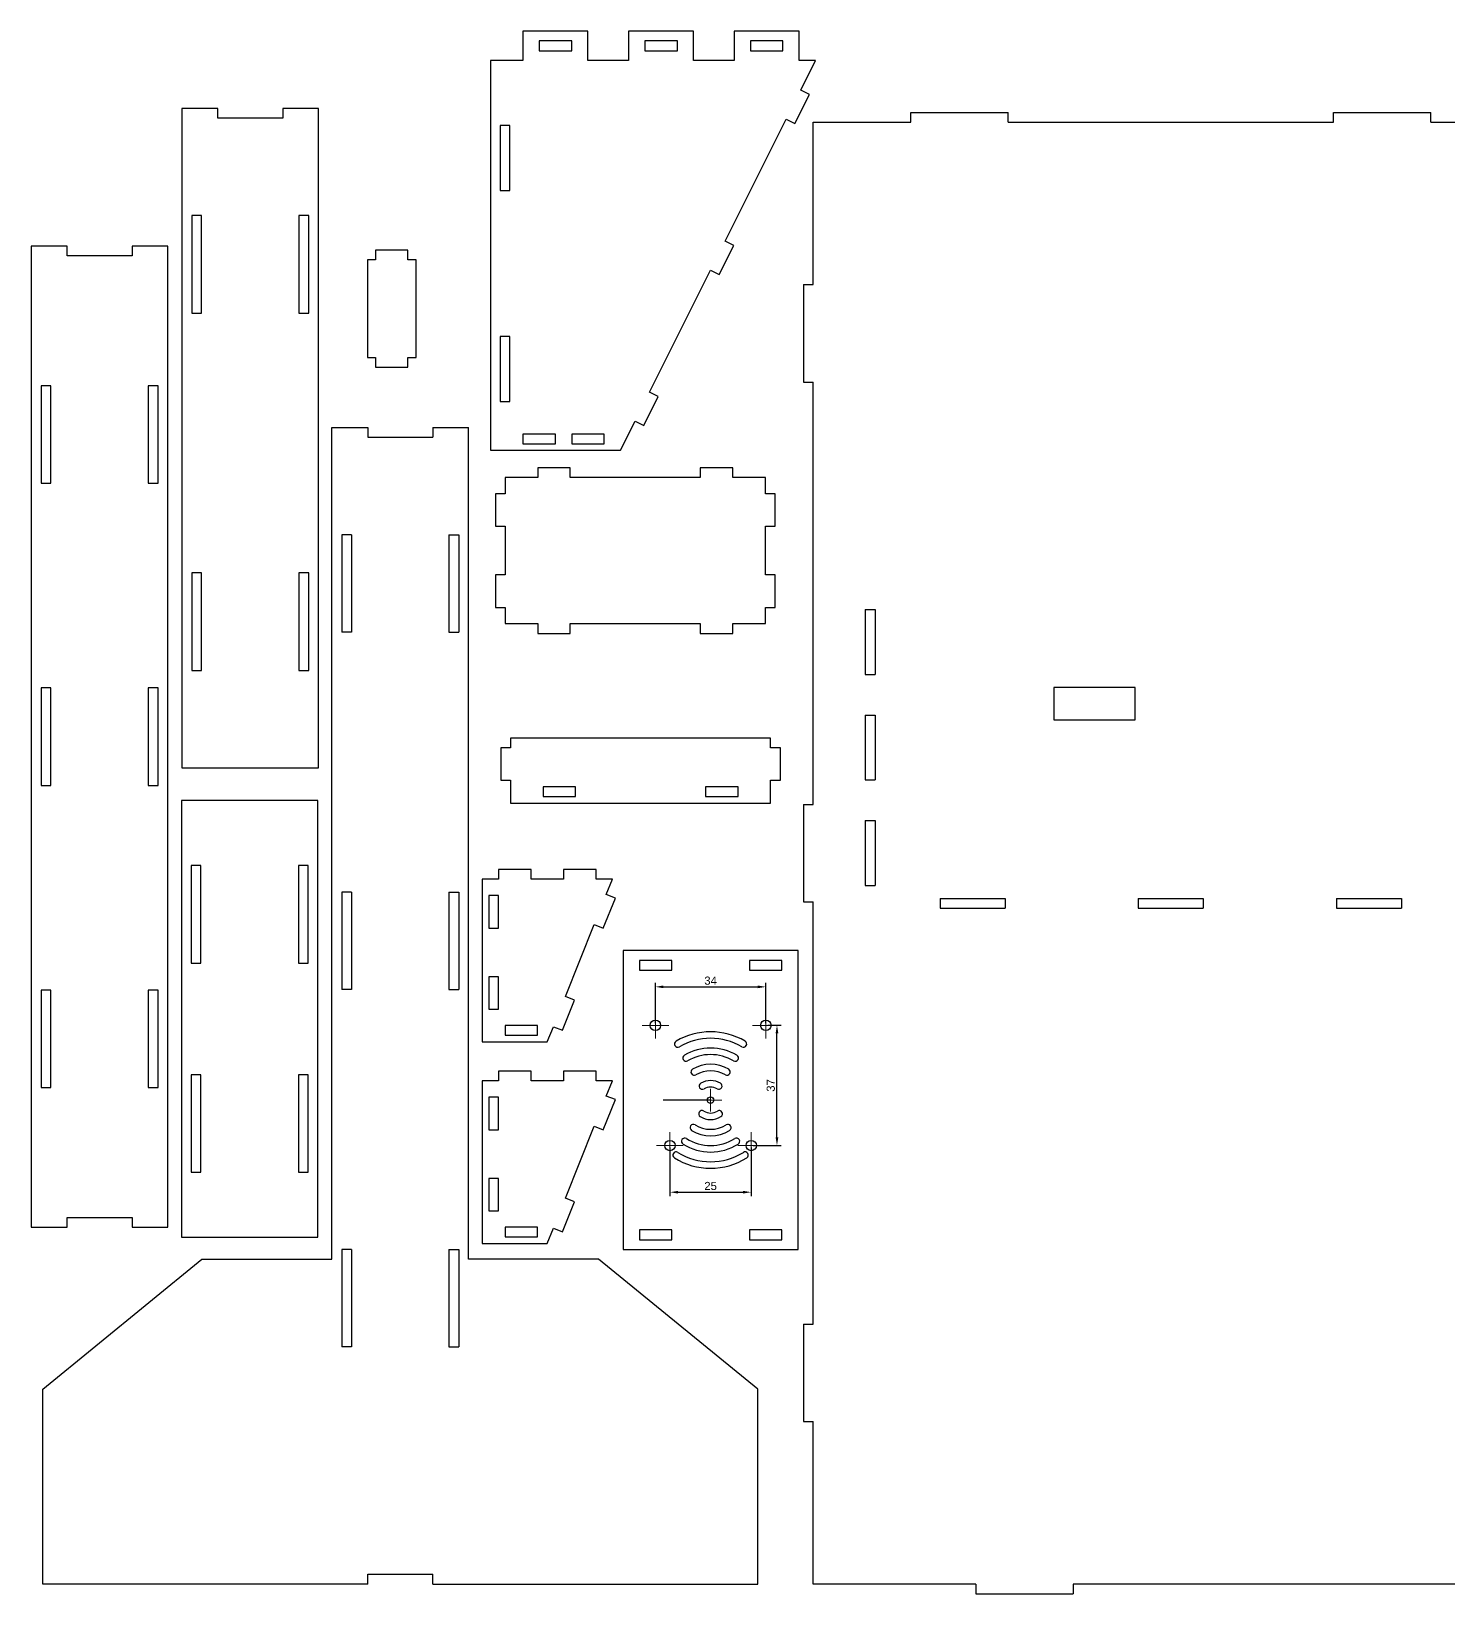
# Model space of a CAD drawing. Header units: millimetres. Extents: x 4721 to 6828, y 89 to 634.
# Drawn here: x 5342.4 to 5778.5, y 88.7 to 569.7 of the extents above; entities that cross this region are included whole.
import ezdxf

# ---------------------------------------------------------------- set-up
doc = ezdxf.new("R2010")
doc.units = ezdxf.units.MM
doc.styles.get("Standard").update_dxf_attribs({"font": 'arial.ttf'})
doc.dimstyles.new('ISO-25', dxfattribs={"dimtxt": 2.5, "dimasz": 2.5, "dimexe": 1.25, "dimexo": 0.625, "dimtad": 1, "dimtxsty": 'Standard', "dimcen": 2.5, "dimadec": 0, "dimazin": 0, "dimtfac": 1, "dimtmove": 0, "dimatfit": 3, "dimfxl": 1, "dimarcsym": 0})

# ---------------------------------------------------------------- blocks, each defined once
blk = doc.blocks.new('SW_CENTERMARKSYMBOL_9')
at = {"color": 0, "linetype": 'Continuous', "lineweight": 0}
for p, q in [((-0.5, 0), (-0.7, 0)), ((0, 0), (-0.5, 0)), ((0, 0.5), (0, 0.7)), ((0, 0), (0, 0.5)), ((0, 0), (0.5, 0)), ((0, 0), (0, -0.5)), ((0.5, 0), (0.7, 0)), ((0, -0.5), (0, -0.7))]:
    blk.add_line(p, q, dxfattribs=at)
blk = doc.blocks.new('SW_CENTERMARKSYMBOL_10')
at = {"color": 0, "linetype": 'Continuous', "lineweight": 0}
for p, q in [((-0.5, 0), (-0.82, 0)), ((0, 0), (-0.5, 0)), ((0, 0.5), (0, 0.82)), ((0, 0), (0, 0.5)), ((0, 0), (0.5, 0)), ((0, 0), (0, -0.5)), ((0.5, 0), (0.82, 0)), ((0, -0.5), (0, -0.82))]:
    blk.add_line(p, q, dxfattribs=at)
blk = doc.blocks.new('SW_CENTERMARKSYMBOL_12')
at = {"color": 0, "linetype": 'Continuous', "lineweight": 0}
for p, q in [((-0.5, 0), (-0.82, 0)), ((0, 0), (-0.5, 0)), ((0, 0.5), (0, 0.82)), ((0, 0), (0, 0.5)), ((0, 0), (0.5, 0)), ((0, 0), (0, -0.5)), ((0.5, 0), (0.82, 0)), ((0, -0.5), (0, -0.82))]:
    blk.add_line(p, q, dxfattribs=at)
blk = doc.blocks.new('*D48')
at = {"color": 0, "lineweight": -2, "transparency": 16777216}
for p, q in [((5534.39, 264.28), (5534.39, 276.75)), ((5536.89, 275.5), (5565.89, 275.5)), ((5568.39, 264.28), (5568.39, 276.75))]:
    blk.add_line(p, q, dxfattribs=at)
at = {"color": 0, "transparency": 16777216}
for points in [[(5536.89, 275.92), (5536.89, 275.09), (5534.39, 275.5)], [(5565.89, 275.92), (5565.89, 275.09), (5568.39, 275.5)]]:
    blk.add_solid(points, dxfattribs=at)
at = {"layer": 'Defpoints', "color": 0, "transparency": 16777216}
for p in [(5568.39, 275.5), (5534.39, 263.66), (5568.39, 263.66)]:
    blk.add_point(p, dxfattribs=at)
at = {"color": 0, "transparency": 16777216, "insert": (5551.39, 277.4), "char_height": 2.5, "attachment_point": 5}
blk.add_mtext('34', dxfattribs=at)
blk = doc.blocks.new('*D49')
at = {"color": 0, "lineweight": -2, "transparency": 16777216}
for p, q in [((5569.02, 263.66), (5573.06, 263.66)), ((5571.81, 229.16), (5571.81, 261.16)), ((5564.52, 226.66), (5573.06, 226.66))]:
    blk.add_line(p, q, dxfattribs=at)
at = {"color": 0, "transparency": 16777216}
for points in [[(5571.39, 261.16), (5572.23, 261.16), (5571.81, 263.66)], [(5571.39, 229.16), (5572.23, 229.16), (5571.81, 226.66)]]:
    blk.add_solid(points, dxfattribs=at)
at = {"layer": 'Defpoints', "color": 0, "transparency": 16777216}
for p in [(5568.39, 263.66), (5571.81, 263.66), (5563.89, 226.66)]:
    blk.add_point(p, dxfattribs=at)
at = {"color": 0, "transparency": 16777216, "insert": (5569.91, 245.16), "char_height": 2.5, "attachment_point": 5, "rotation": 90}
blk.add_mtext('37', dxfattribs=at)
blk = doc.blocks.new('*D50')
at = {"color": 0, "lineweight": -2, "transparency": 16777216}
for p, q in [((5538.89, 226.03), (5538.89, 211.04)), ((5563.89, 226.03), (5563.89, 211.04)), ((5541.39, 212.29), (5561.39, 212.29))]:
    blk.add_line(p, q, dxfattribs=at)
at = {"color": 0, "transparency": 16777216}
for points in [[(5541.39, 212.7), (5541.39, 211.87), (5538.89, 212.29)], [(5561.39, 212.7), (5561.39, 211.87), (5563.89, 212.29)]]:
    blk.add_solid(points, dxfattribs=at)
at = {"layer": 'Defpoints', "color": 0, "transparency": 16777216}
for p in [(5538.89, 226.66), (5563.89, 226.66), (5563.89, 212.29)]:
    blk.add_point(p, dxfattribs=at)
at = {"color": 0, "transparency": 16777216, "insert": (5551.39, 214.19), "char_height": 2.5, "attachment_point": 5}
blk.add_mtext('25', dxfattribs=at)

msp = doc.modelspace()

# ---------------------------------------------------------------- linework, layer by layer
at = {"color": 7, "linetype": 'Continuous', "lineweight": 25}
for p, q in [((5493.663, 569.659), (5493.663, 560.659)), ((5513.663, 569.659), (5493.663, 569.659)), ((5513.663, 560.659), (5513.663, 569.659)), ((5526.163, 569.659), (5526.163, 560.659)), ((5546.163, 569.659), (5526.163, 569.659)), ((5546.163, 560.659), (5546.163, 569.659)), ((5558.663, 569.659), (5558.663, 560.659)), ((5578.663, 569.659), (5558.663, 569.659)), ((5578.663, 560.659), (5578.663, 569.659)), ((5498.663, 566.659), (5498.663, 563.659)), ((5508.663, 566.659), (5498.663, 566.659)), ((5498.663, 563.659), (5508.663, 563.659)), ((5508.663, 563.659), (5508.663, 566.659)), ((5531.163, 566.659), (5531.163, 563.659)), ((5541.163, 566.659), (5531.163, 566.659)), ((5531.163, 563.659), (5541.163, 563.659)), ((5541.163, 563.659), (5541.163, 566.659)), ((5563.663, 566.659), (5563.663, 563.659)), ((5573.663, 566.659), (5563.663, 566.659)), ((5563.663, 563.659), (5573.663, 563.659)), ((5573.663, 563.659), (5573.663, 566.659)), ((5493.663, 560.659), (5483.663, 560.659)), ((5483.663, 560.659), (5483.663, 440.659)), ((5526.163, 560.659), (5513.663, 560.659)), ((5558.663, 560.659), (5546.163, 560.659)), ((5583.663, 560.659), (5578.663, 560.659)), ((5579.118, 551.568), (5583.663, 560.659)), ((5577.329, 541.282), (5581.801, 550.226)), ((5581.801, 550.226), (5579.118, 551.568)), ((5388.744, 545.926), (5388.744, 342.926)), ((5399.744, 545.926), (5388.744, 545.926)), ((5399.744, 542.926), (5399.744, 545.926)), ((5419.744, 545.926), (5419.744, 542.926)), ((5430.744, 545.926), (5419.744, 545.926)), ((5430.744, 342.926), (5430.744, 545.926)), ((5612.974, 541.684), (5612.974, 544.684)), ((5612.974, 544.684), (5642.974, 544.684)), ((5642.974, 541.684), (5642.974, 544.684)), ((5742.974, 541.684), (5742.974, 544.684)), ((5742.974, 544.684), (5772.974, 544.684)), ((5772.974, 541.684), (5772.974, 544.684)), ((5419.744, 542.926), (5399.744, 542.926)), ((5486.663, 540.659), (5486.663, 520.659)), ((5489.663, 540.659), (5486.663, 540.659)), ((5489.663, 520.659), (5489.663, 540.659)), ((5555.863, 505.057), (5574.646, 542.623)), ((5574.646, 542.623), (5577.329, 541.282)), ((5582.974, 491.684), (5582.974, 541.684)), ((5582.974, 541.684), (5612.974, 541.684)), ((5642.974, 541.684), (5742.974, 541.684)), ((5772.974, 541.684), (5802.974, 541.684)), ((5486.663, 520.659), (5489.663, 520.659)), ((5391.744, 512.926), (5391.744, 482.926)), ((5394.744, 512.926), (5391.744, 512.926)), ((5394.744, 482.926), (5394.744, 512.926)), ((5427.744, 512.926), (5424.744, 512.926)), ((5424.744, 512.926), (5424.744, 482.926)), ((5427.744, 482.926), (5427.744, 512.926)), ((5558.546, 503.716), (5555.863, 505.057)), ((5342.396, 503.508), (5342.396, 201.508)), ((5353.396, 503.508), (5342.396, 503.508)), ((5353.396, 500.508), (5353.396, 503.508)), ((5373.396, 500.508), (5353.396, 500.508)), ((5373.396, 503.508), (5373.396, 500.508)), ((5384.396, 503.508), (5373.396, 503.508)), ((5384.396, 201.508), (5384.396, 503.508)), ((5448.287, 502.253), (5448.287, 499.253)), ((5458.287, 502.253), (5448.287, 502.253)), ((5458.287, 499.253), (5458.287, 502.253)), ((5554.074, 494.771), (5558.546, 503.716)), ((5445.787, 499.253), (5445.787, 469.253)), ((5448.287, 499.253), (5445.787, 499.253)), ((5460.787, 499.253), (5458.287, 499.253)), ((5460.787, 469.253), (5460.787, 499.253)), ((5532.608, 458.547), (5551.391, 496.113)), ((5551.391, 496.113), (5554.074, 494.771)), ((5579.974, 491.684), (5579.974, 461.684)), ((5579.974, 491.684), (5582.974, 491.684)), ((5391.744, 482.926), (5394.744, 482.926)), ((5424.744, 482.926), (5427.744, 482.926)), ((5486.663, 475.659), (5486.663, 455.659)), ((5489.663, 475.659), (5486.663, 475.659)), ((5489.663, 455.659), (5489.663, 475.659)), ((5445.787, 469.253), (5448.287, 469.253)), ((5448.287, 469.253), (5448.287, 466.253)), ((5458.287, 469.253), (5460.787, 469.253)), ((5458.287, 466.253), (5458.287, 469.253)), ((5448.287, 466.253), (5458.287, 466.253)), ((5348.399, 460.508), (5345.399, 460.508)), ((5345.399, 460.508), (5345.399, 430.508)), ((5348.399, 430.508), (5348.399, 460.508)), ((5378.393, 460.508), (5378.393, 430.508)), ((5381.393, 460.508), (5378.393, 460.508)), ((5381.393, 430.508), (5381.393, 460.508)), ((5530.819, 448.261), (5535.291, 457.206)), ((5535.291, 457.206), (5532.608, 458.547)), ((5579.974, 461.684), (5582.974, 461.684)), ((5582.974, 331.684), (5582.974, 461.684)), ((5486.663, 455.659), (5489.663, 455.659)), ((5434.909, 191.684), (5434.909, 447.684)), ((5434.909, 447.684), (5445.909, 447.684)), ((5445.909, 447.684), (5445.909, 444.684)), ((5465.909, 447.684), (5465.909, 444.684)), ((5465.909, 447.684), (5476.909, 447.684)), ((5476.909, 191.684), (5476.909, 447.684)), ((5523.663, 440.659), (5528.135, 449.603)), ((5528.135, 449.603), (5530.819, 448.261)), ((5445.909, 444.684), (5465.909, 444.684)), ((5493.663, 445.659), (5493.663, 442.659)), ((5503.663, 445.659), (5493.663, 445.659)), ((5493.663, 442.659), (5503.663, 442.659)), ((5503.663, 442.659), (5503.663, 445.659)), ((5508.663, 445.659), (5508.663, 442.659)), ((5518.663, 445.659), (5508.663, 445.659)), ((5508.663, 442.659), (5518.663, 442.659)), ((5518.663, 442.659), (5518.663, 445.659)), ((5483.663, 440.659), (5523.663, 440.659)), ((5498.229, 435.302), (5498.229, 432.302)), ((5508.229, 435.302), (5498.229, 435.302)), ((5508.229, 432.302), (5508.229, 435.302)), ((5548.229, 435.302), (5548.229, 432.302)), ((5558.229, 435.302), (5548.229, 435.302)), ((5558.229, 432.302), (5558.229, 435.302)), ((5345.399, 430.508), (5348.399, 430.508)), ((5378.393, 430.508), (5381.393, 430.508)), ((5488.229, 432.302), (5488.229, 427.302)), ((5498.229, 432.302), (5488.229, 432.302)), ((5548.229, 432.302), (5508.229, 432.302)), ((5568.229, 432.302), (5558.229, 432.302)), ((5568.229, 427.302), (5568.229, 432.302)), ((5485.229, 427.302), (5485.229, 417.302)), ((5488.229, 427.302), (5485.229, 427.302)), ((5571.229, 427.302), (5568.229, 427.302)), ((5571.229, 417.302), (5571.229, 427.302)), ((5437.909, 414.684), (5437.909, 384.684)), ((5440.909, 414.684), (5437.909, 414.684)), ((5440.909, 414.684), (5440.909, 384.684)), ((5470.909, 414.684), (5470.909, 384.684)), ((5470.909, 414.684), (5473.909, 414.684)), ((5473.909, 414.684), (5473.909, 384.684)), ((5485.229, 417.302), (5488.229, 417.302)), ((5488.229, 417.302), (5488.229, 402.302)), ((5568.229, 417.302), (5571.229, 417.302)), ((5568.229, 402.302), (5568.229, 417.302)), ((5391.744, 402.926), (5391.744, 372.926)), ((5394.744, 402.926), (5391.744, 402.926)), ((5394.744, 372.926), (5394.744, 402.926)), ((5427.744, 402.926), (5424.744, 402.926)), ((5424.744, 402.926), (5424.744, 372.926)), ((5427.744, 372.926), (5427.744, 402.926)), ((5485.229, 402.302), (5485.229, 392.302)), ((5488.229, 402.302), (5485.229, 402.302)), ((5571.229, 402.302), (5568.229, 402.302)), ((5571.229, 392.302), (5571.229, 402.302)), ((5485.229, 392.302), (5488.229, 392.302)), ((5488.229, 392.302), (5488.229, 387.302)), ((5568.229, 392.302), (5571.229, 392.302)), ((5568.229, 387.302), (5568.229, 392.302)), ((5598.974, 391.684), (5598.974, 371.684)), ((5598.974, 391.684), (5601.974, 391.684)), ((5601.974, 391.684), (5601.974, 371.684)), ((5488.229, 387.302), (5498.229, 387.302)), ((5498.229, 387.302), (5498.229, 384.302)), ((5508.229, 387.302), (5548.229, 387.302)), ((5508.229, 384.302), (5508.229, 387.302)), ((5548.229, 387.302), (5548.229, 384.302)), ((5558.229, 387.302), (5568.229, 387.302)), ((5558.229, 384.302), (5558.229, 387.302)), ((5440.909, 384.684), (5437.909, 384.684)), ((5470.909, 384.684), (5473.909, 384.684)), ((5498.229, 384.302), (5508.229, 384.302)), ((5548.229, 384.302), (5558.229, 384.302)), ((5391.744, 372.926), (5394.744, 372.926)), ((5424.744, 372.926), (5427.744, 372.926)), ((5598.974, 371.684), (5601.974, 371.684)), ((5348.396, 367.508), (5345.396, 367.508)), ((5345.396, 367.508), (5345.396, 337.508)), ((5348.396, 337.508), (5348.396, 367.508)), ((5378.396, 367.508), (5378.396, 337.508)), ((5381.396, 367.508), (5378.396, 367.508)), ((5381.396, 337.508), (5381.396, 367.508)), ((5681.974, 367.684), (5656.974, 367.684)), ((5656.974, 367.684), (5656.974, 357.684)), ((5681.974, 357.684), (5681.974, 367.684)), ((5598.974, 359.184), (5598.974, 339.184)), ((5598.974, 359.184), (5601.974, 359.184)), ((5601.974, 359.184), (5601.974, 339.184)), ((5656.974, 357.684), (5681.974, 357.684)), ((5489.86, 352.085), (5489.86, 349.085)), ((5569.86, 352.085), (5489.86, 352.085)), ((5569.86, 349.085), (5569.86, 352.085)), ((5486.86, 349.085), (5486.86, 339.085)), ((5489.86, 349.085), (5486.86, 349.085)), ((5572.86, 349.085), (5569.86, 349.085)), ((5572.86, 339.085), (5572.86, 349.085)), ((5388.744, 342.926), (5430.744, 342.926)), ((5345.396, 337.508), (5348.396, 337.508)), ((5378.396, 337.508), (5381.396, 337.508)), ((5486.86, 339.085), (5489.86, 339.085)), ((5489.86, 339.085), (5489.86, 332.085)), ((5509.86, 337.085), (5499.86, 337.085)), ((5499.86, 337.085), (5499.86, 334.085)), ((5509.86, 334.085), (5509.86, 337.085)), ((5559.86, 337.085), (5549.86, 337.085)), ((5549.86, 337.085), (5549.86, 334.085)), ((5559.86, 334.085), (5559.86, 337.085)), ((5569.86, 339.085), (5572.86, 339.085)), ((5569.86, 332.085), (5569.86, 339.085)), ((5598.974, 339.184), (5601.974, 339.184)), ((5388.571, 332.817), (5388.571, 198.457)), ((5430.571, 332.817), (5388.571, 332.817)), ((5430.571, 198.457), (5430.571, 332.817)), ((5489.86, 332.085), (5569.86, 332.085)), ((5499.86, 334.085), (5509.86, 334.085)), ((5549.86, 334.085), (5559.86, 334.085)), ((5579.974, 331.684), (5579.974, 301.684)), ((5579.974, 331.684), (5582.974, 331.684)), ((5598.974, 326.684), (5598.974, 306.684)), ((5598.974, 326.684), (5601.974, 326.684)), ((5601.974, 326.684), (5601.974, 306.684)), ((5391.571, 312.817), (5391.571, 282.817)), ((5394.571, 312.817), (5391.571, 312.817)), ((5394.571, 282.817), (5394.571, 312.817)), ((5427.571, 312.817), (5424.571, 312.817)), ((5424.571, 312.817), (5424.571, 282.817)), ((5427.571, 282.817), (5427.571, 312.817)), ((5486.161, 308.602), (5481.161, 308.602)), ((5481.161, 308.602), (5481.161, 258.602)), ((5486.161, 311.602), (5486.161, 308.602)), ((5496.161, 311.602), (5486.161, 311.602)), ((5496.161, 308.602), (5496.161, 311.602)), ((5506.161, 308.602), (5496.161, 308.602)), ((5506.161, 311.602), (5506.161, 308.602)), ((5516.161, 311.602), (5506.161, 311.602)), ((5516.161, 308.602), (5516.161, 311.602)), ((5521.161, 308.602), (5516.161, 308.602)), ((5519.304, 303.96), (5521.161, 308.602)), ((5437.909, 304.684), (5437.909, 274.684)), ((5440.909, 304.684), (5437.909, 304.684)), ((5440.909, 304.684), (5440.909, 274.684)), ((5470.909, 304.684), (5470.909, 274.684)), ((5470.909, 304.684), (5473.909, 304.684)), ((5473.909, 304.684), (5473.909, 274.684)), ((5483.161, 303.602), (5483.161, 293.602)), ((5486.161, 303.602), (5483.161, 303.602)), ((5486.161, 293.602), (5486.161, 303.602)), ((5522.089, 302.846), (5519.304, 303.96)), ((5598.974, 306.684), (5601.974, 306.684)), ((5518.375, 293.561), (5522.089, 302.846)), ((5579.974, 301.684), (5582.974, 301.684)), ((5582.974, 171.684), (5582.974, 301.684)), ((5621.974, 302.684), (5641.974, 302.684)), ((5621.974, 302.684), (5621.974, 299.684)), ((5621.974, 299.684), (5641.974, 299.684)), ((5641.974, 302.684), (5641.974, 299.684)), ((5682.974, 302.684), (5702.974, 302.684)), ((5682.974, 302.684), (5682.974, 299.684)), ((5682.974, 299.684), (5702.974, 299.684)), ((5702.974, 302.684), (5702.974, 299.684)), ((5743.974, 302.684), (5763.974, 302.684)), ((5743.974, 302.684), (5743.974, 299.684)), ((5743.974, 299.684), (5763.974, 299.684)), ((5763.974, 302.684), (5763.974, 299.684)), ((5483.161, 293.602), (5486.161, 293.602)), ((5506.732, 272.53), (5515.59, 294.675)), ((5515.59, 294.675), (5518.375, 293.561)), ((5524.468, 286.655), (5524.468, 194.655)), ((5578.318, 286.655), (5524.468, 286.655)), ((5578.318, 194.655), (5578.318, 286.655)), ((5391.571, 282.817), (5394.571, 282.817)), ((5424.571, 282.817), (5427.571, 282.817)), ((5529.468, 283.655), (5529.468, 280.655)), ((5539.468, 283.655), (5529.468, 283.655)), ((5529.468, 280.655), (5539.468, 280.655)), ((5539.468, 280.655), (5539.468, 283.655)), ((5563.318, 283.655), (5563.318, 280.655)), ((5573.318, 283.655), (5563.318, 283.655)), ((5563.318, 280.655), (5573.318, 280.655)), ((5573.318, 280.655), (5573.318, 283.655)), ((5348.399, 274.508), (5345.396, 274.508)), ((5345.396, 274.508), (5345.396, 244.508)), ((5348.399, 244.508), (5348.399, 274.508)), ((5378.393, 274.508), (5378.393, 244.508)), ((5381.396, 274.508), (5378.393, 274.508)), ((5381.396, 244.508), (5381.396, 274.508)), ((5440.909, 274.684), (5437.909, 274.684)), ((5470.909, 274.684), (5473.909, 274.684)), ((5483.161, 278.602), (5483.161, 268.602)), ((5486.161, 278.602), (5483.161, 278.602)), ((5486.161, 268.602), (5486.161, 278.602)), ((5505.803, 262.131), (5509.517, 271.415)), ((5509.517, 271.415), (5506.732, 272.53)), ((5483.161, 268.602), (5486.161, 268.602)), ((5488.161, 263.602), (5488.161, 260.602)), ((5498.161, 263.602), (5488.161, 263.602)), ((5488.161, 260.602), (5498.161, 260.602)), ((5498.161, 260.602), (5498.161, 263.602)), ((5501.161, 258.602), (5503.018, 263.245)), ((5503.018, 263.245), (5505.803, 262.131)), ((5481.161, 258.602), (5501.161, 258.602)), ((5391.571, 248.457), (5391.571, 218.457)), ((5394.571, 248.457), (5391.571, 248.457)), ((5394.571, 218.457), (5394.571, 248.457)), ((5427.571, 248.457), (5424.571, 248.457)), ((5424.571, 248.457), (5424.571, 218.457)), ((5427.571, 218.457), (5427.571, 248.457)), ((5486.161, 246.533), (5481.161, 246.533)), ((5481.161, 246.533), (5481.161, 196.533)), ((5486.161, 249.533), (5486.161, 246.533)), ((5496.161, 249.533), (5486.161, 249.533)), ((5496.161, 246.533), (5496.161, 249.533)), ((5506.161, 246.533), (5496.161, 246.533)), ((5506.161, 249.533), (5506.161, 246.533)), ((5516.161, 249.533), (5506.161, 249.533)), ((5516.161, 246.533), (5516.161, 249.533)), ((5521.161, 246.533), (5516.161, 246.533)), ((5519.304, 241.891), (5521.161, 246.533)), ((5345.396, 244.508), (5348.399, 244.508)), ((5378.393, 244.508), (5381.396, 244.508)), ((5483.161, 241.533), (5483.161, 231.533)), ((5486.161, 241.533), (5483.161, 241.533)), ((5486.161, 231.533), (5486.161, 241.533)), ((5518.375, 231.492), (5522.089, 240.777)), ((5522.089, 240.777), (5519.304, 241.891)), ((5483.161, 231.533), (5486.161, 231.533)), ((5506.732, 210.461), (5515.59, 232.606)), ((5515.59, 232.606), (5518.375, 231.492)), ((5391.571, 218.457), (5394.571, 218.457)), ((5424.571, 218.457), (5427.571, 218.457)), ((5483.161, 216.533), (5483.161, 206.533)), ((5486.161, 216.533), (5483.161, 216.533)), ((5486.161, 206.533), (5486.161, 216.533)), ((5505.803, 200.062), (5509.517, 209.346)), ((5509.517, 209.346), (5506.732, 210.461)), ((5353.396, 204.508), (5373.396, 204.508)), ((5353.396, 201.508), (5353.396, 204.508)), ((5373.396, 204.508), (5373.396, 201.508)), ((5483.161, 206.533), (5486.161, 206.533)), ((5342.396, 201.508), (5353.396, 201.508)), ((5373.396, 201.508), (5384.396, 201.508)), ((5388.571, 198.457), (5430.571, 198.457)), ((5488.161, 201.533), (5488.161, 198.533)), ((5498.161, 201.533), (5488.161, 201.533)), ((5488.161, 198.533), (5498.161, 198.533)), ((5498.161, 198.533), (5498.161, 201.533)), ((5501.161, 196.533), (5503.018, 201.176)), ((5503.018, 201.176), (5505.803, 200.062)), ((5539.468, 200.655), (5529.468, 200.655)), ((5529.468, 200.655), (5529.468, 197.655)), ((5529.468, 197.655), (5539.468, 197.655)), ((5539.468, 197.655), (5539.468, 200.655)), ((5573.318, 200.655), (5563.318, 200.655)), ((5563.318, 200.655), (5563.318, 197.655)), ((5563.318, 197.655), (5573.318, 197.655)), ((5573.318, 197.655), (5573.318, 200.655)), ((5437.909, 194.684), (5437.909, 164.684)), ((5440.909, 194.684), (5437.909, 194.684)), ((5440.909, 194.684), (5440.909, 164.684)), ((5470.909, 194.684), (5470.909, 164.684)), ((5470.909, 194.684), (5473.909, 194.684)), ((5473.909, 194.684), (5473.909, 164.684)), ((5481.161, 196.533), (5501.161, 196.533)), ((5524.468, 194.655), (5578.318, 194.655)), ((5345.909, 151.684), (5394.909, 191.684)), ((5394.909, 191.684), (5434.909, 191.684)), ((5516.909, 191.684), (5476.909, 191.684)), ((5565.909, 151.684), (5516.909, 191.684)), ((5579.974, 171.684), (5579.974, 141.684)), ((5579.974, 171.684), (5582.974, 171.684)), ((5440.909, 164.684), (5437.909, 164.684)), ((5470.909, 164.684), (5473.909, 164.684)), ((5345.909, 91.684), (5345.909, 151.684)), ((5565.909, 91.684), (5565.909, 151.684)), ((5579.974, 141.684), (5582.974, 141.684)), ((5582.974, 91.684), (5582.974, 141.684)), ((5445.909, 91.684), (5345.909, 91.684)), ((5445.909, 94.684), (5465.909, 94.684)), ((5445.909, 91.684), (5445.909, 94.684)), ((5465.909, 91.684), (5465.909, 94.684)), ((5465.909, 91.684), (5565.909, 91.684)), ((5632.974, 91.684), (5582.974, 91.684)), ((5632.974, 91.684), (5632.974, 88.684)), ((5792.974, 91.684), (5662.974, 91.684)), ((5662.974, 91.684), (5662.974, 88.684)), ((5632.974, 88.684), (5662.974, 88.684))]:
    msp.add_line(p, q, dxfattribs=at)
msp.add_line((5551.393, 240.655), (5536.768, 240.655))
for centre, radius in [((5534.393, 263.655), 1.6), ((5568.393, 263.655), 1.6), ((5551.393, 240.655), 1), ((5538.893, 226.655), 1.6), ((5563.893, 226.655), 1.6)]:
    msp.add_circle(centre, radius, dxfattribs=at)
for centre, radius, start, end in [((5551.393, 240.655), 21, 59.65845, 120.34155), ((5541.29, 257.916), 1, 120.34155, 300.34155), ((5551.393, 240.655), 19, 59.65845, 120.34155), ((5551.393, 240.655), 16, 59.65845, 120.34155), ((5561.497, 257.916), 1, 239.65845, 59.65845), ((5543.816, 253.601), 1, 120.34155, 300.34155), ((5551.393, 240.655), 14, 59.65845, 120.34155), ((5546.342, 249.285), 1, 120.34155, 300.34155), ((5551.393, 240.655), 11, 59.65845, 120.34155), ((5556.445, 249.285), 1, 239.65845, 59.65845), ((5558.971, 253.601), 1, 239.65845, 59.65845), ((5551.393, 240.655), 9, 59.65845, 120.34155), ((5548.868, 244.97), 1, 120.34155, 300.34155), ((5551.393, 240.655), 6, 59.65845, 120.34155), ((5553.919, 244.97), 1, 239.65845, 59.65845), ((5551.393, 240.655), 4, 59.65845, 120.34155), ((5548.74, 236.417), 1, 57.94673, 237.94673), ((5551.393, 240.655), 4, 237.94673, 302.05327), ((5554.047, 236.417), 1, 302.05327, 122.05327), ((5546.086, 232.18), 1, 57.94673, 237.94673), ((5551.393, 240.655), 11, 237.94673, 302.05327), ((5551.393, 240.655), 9, 237.94673, 302.05327), ((5551.393, 240.655), 6, 237.94673, 302.05327), ((5556.701, 232.18), 1, 302.05327, 122.05327), ((5543.433, 227.942), 1, 57.94673, 237.94673), ((5551.393, 240.655), 16, 237.94673, 302.05327), ((5551.393, 240.655), 14, 237.94673, 302.05327), ((5559.354, 227.942), 1, 302.05327, 122.05327), ((5540.779, 223.704), 1, 57.94673, 237.94673), ((5551.393, 240.655), 21, 237.94673, 302.05327), ((5551.393, 240.655), 19, 237.94673, 302.05327), ((5562.008, 223.704), 1, 302.05327, 122.05327)]:
    msp.add_arc(centre, radius, start, end, dxfattribs=at)

# ---------------------------------------------------------------- block references
at = {"color": 7, "linetype": 'Continuous', "lineweight": 0, "yscale": 5, "zscale": 5}
for name, p, xscale in [('SW_CENTERMARKSYMBOL_10', (5534.393, 263.655), -5), ('SW_CENTERMARKSYMBOL_10', (5568.393, 263.655), 5), ('SW_CENTERMARKSYMBOL_9', (5551.393, 240.655), 5), ('SW_CENTERMARKSYMBOL_12', (5538.893, 226.655), 5), ('SW_CENTERMARKSYMBOL_12', (5563.893, 226.655), -5)]:
    msp.add_blockref(name, p, dxfattribs=dict(at, xscale=xscale))

# ---------------------------------------------------------------- dimensions: what is measured, and where the dimension line sits
dim = msp.add_linear_dim(base=(5568.393, 275.502), p1=(5534.393, 263.655), p2=(5568.393, 263.655), dimstyle='ISO-25')
dim.commit()
dim.dimension.update_dxf_attribs({"geometry": '*D48', "text_midpoint": (5551.393, 277.405)})
dim = msp.add_linear_dim(base=(5571.811, 263.655), p1=(5563.893, 226.655), p2=(5568.393, 263.655), angle=90, dimstyle='ISO-25')
dim.commit()
dim.dimension.update_dxf_attribs({"geometry": '*D49', "text_midpoint": (5571.811, 245.155), "dimtype": 160})
dim = msp.add_linear_dim(base=(5563.893, 212.286), p1=(5538.893, 226.655), p2=(5563.893, 226.655), dimstyle='ISO-25')
dim.commit()
dim.dimension.update_dxf_attribs({"geometry": '*D50', "text_midpoint": (5551.393, 212.286), "dimtype": 160})

doc.saveas('drawing.dxf')
